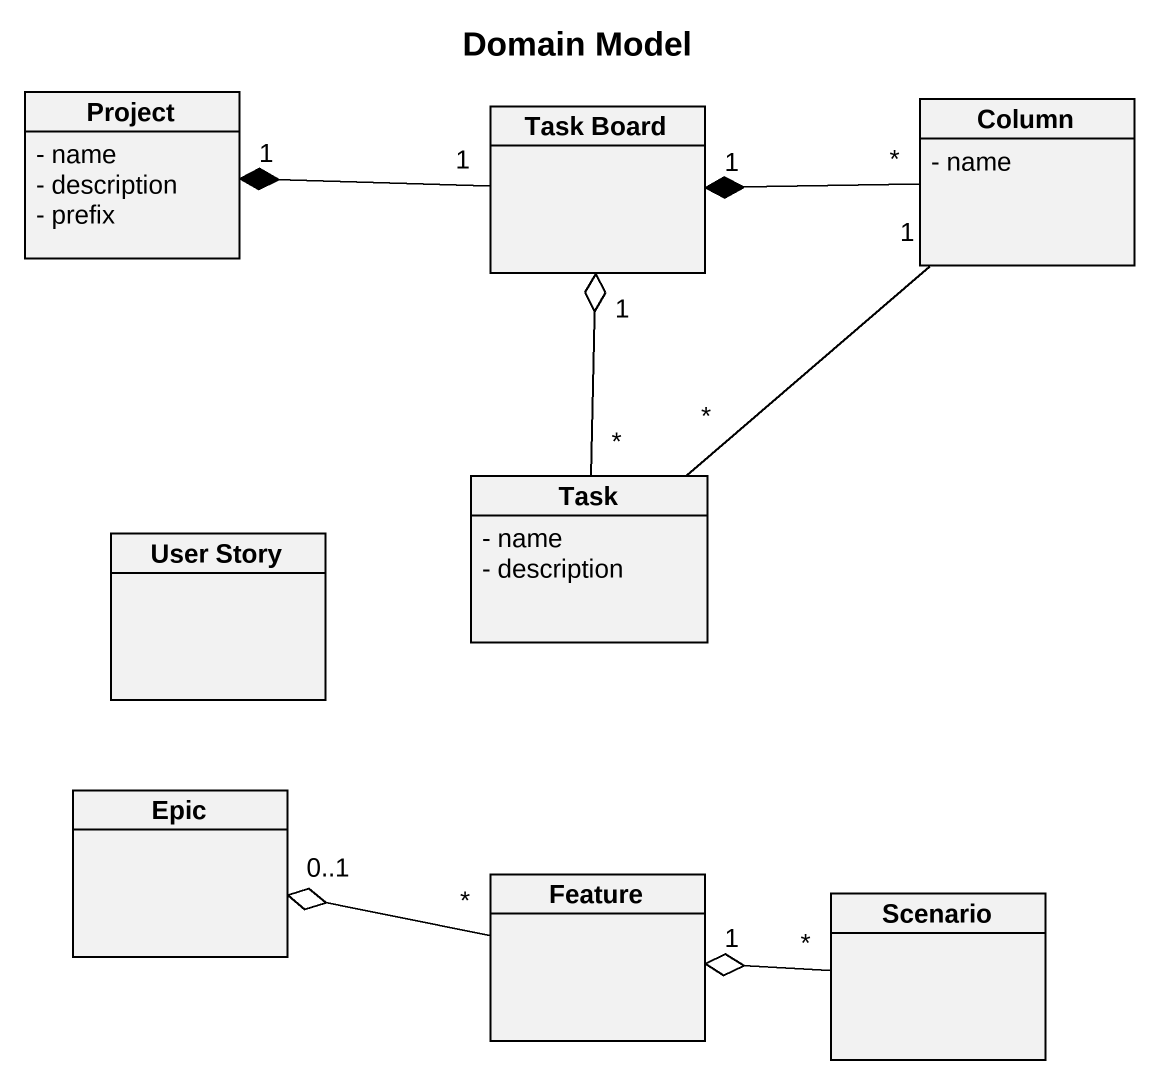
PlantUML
@startuml
title Domain Model
hide circle
hide empty members
skinparam classAttributeIconSize 0
class Project {
  - name
  - description
  - prefix
}
class "Task Board" as Task_Board
class Column {
  - name
}
class Task {
  - name
  - description
}
class "User Story" as User_Story
class Epic
class Feature
class Scenario
Task_Board "1" -left-* "1" Project
Column "*" -left-* "1" Task_Board
Task "*" -up-o "1" Task_Board
Task "*" -up- "1" Column
Feature "*" -left-o "0..1" Epic
Scenario "*" -left-o "1" Feature
@enduml
